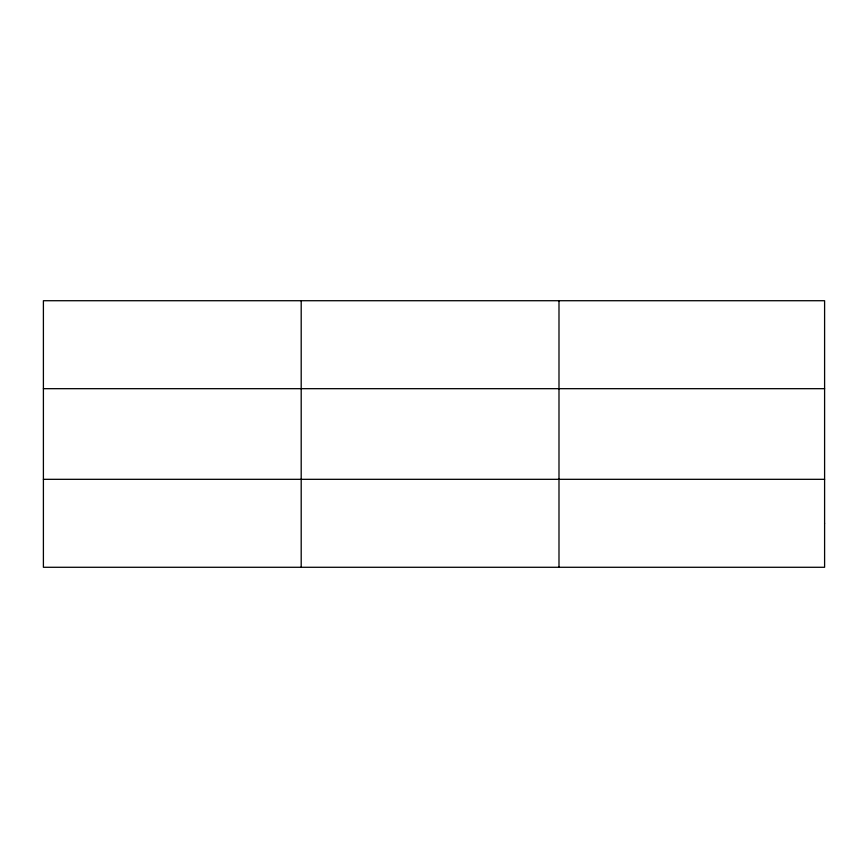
<?xml version="1.0" encoding="UTF-8"?>
<svg xmlns="http://www.w3.org/2000/svg" width="868" height="868" viewBox="0 0 868 868"><rect width="100%" height="100%" fill="white"/><g stroke="black" fill="none" stroke-linecap="round" stroke-linejoin="round"><path stroke-width="1.3" d="M301.196 567.281L301.196 300.719M558.992 567.281L558.992 300.719M43.4 388.68L824.6 388.68M43.4 479.32L824.6 479.32M824.6 523.295L824.6 567.281L43.4 567.281L43.4 300.719L824.6 300.719L824.6 523.295"/></g></svg>
